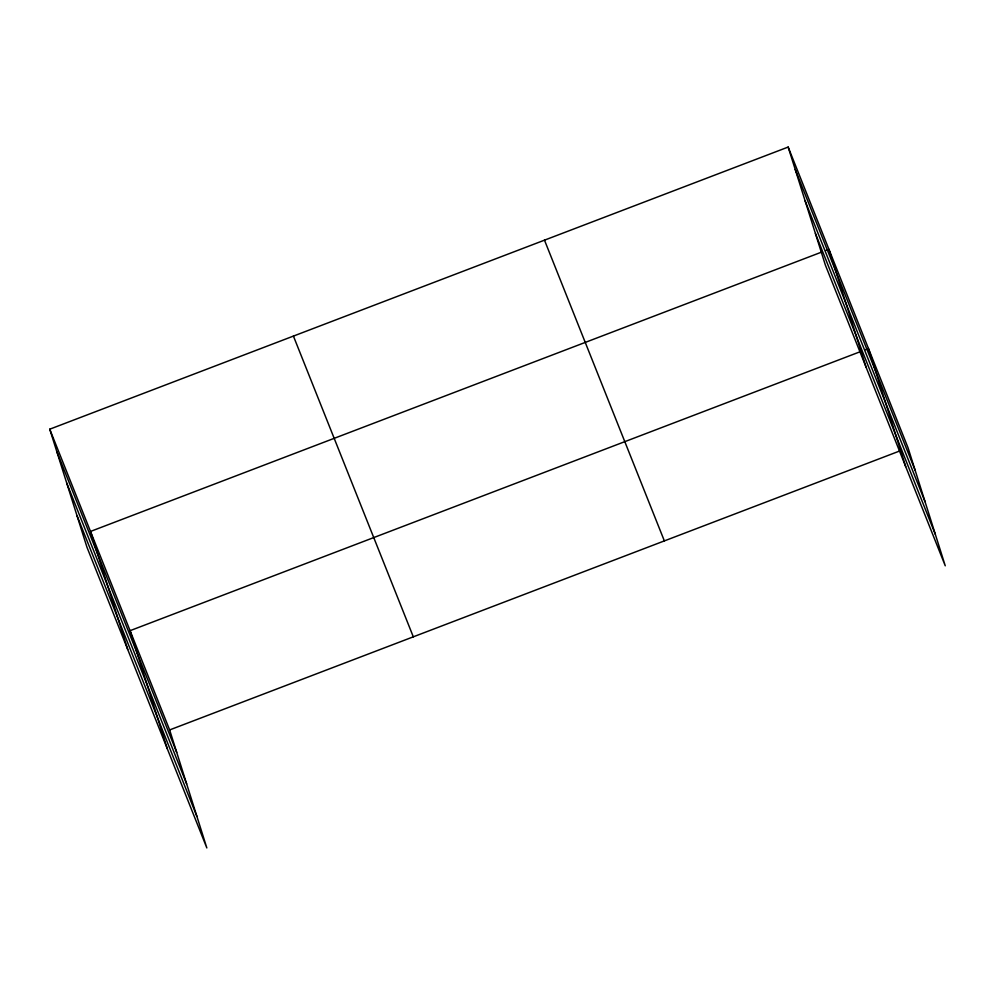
<?xml version="1.0" encoding="UTF-8"?>
<svg xmlns="http://www.w3.org/2000/svg" width="995" height="995" viewBox="0 0 995 995"><rect width="100%" height="100%" fill="white"/><g stroke="black" fill="none" stroke-linecap="round" stroke-linejoin="round"><path stroke-width="1.49" d="M49.75 429.193L169.635 729.932L206.836 847.939L86.951 547.2L49.75 429.193L788.164 147.061L908.049 447.8L945.25 565.807L825.365 265.068L788.164 147.061M821.671 252.083L90.508 531.442L127.721 649.449M826.024 250.429L828.922 249.322L866.123 367.317M859.779 351.882L130.071 630.681L167.272 748.688M865.588 349.668L868.486 348.561L905.686 466.568M169.635 729.932L899.343 451.121M795.229 169.498L915.114 470.225M805.179 201.04L925.064 501.766M815.427 233.526L935.3 534.265M544.489 240.168L664.361 540.907M293.425 336.099L413.311 636.825M56.827 451.618L176.7 752.357M66.764 483.16L186.65 783.898M77.013 515.659L196.898 816.397"/></g></svg>
